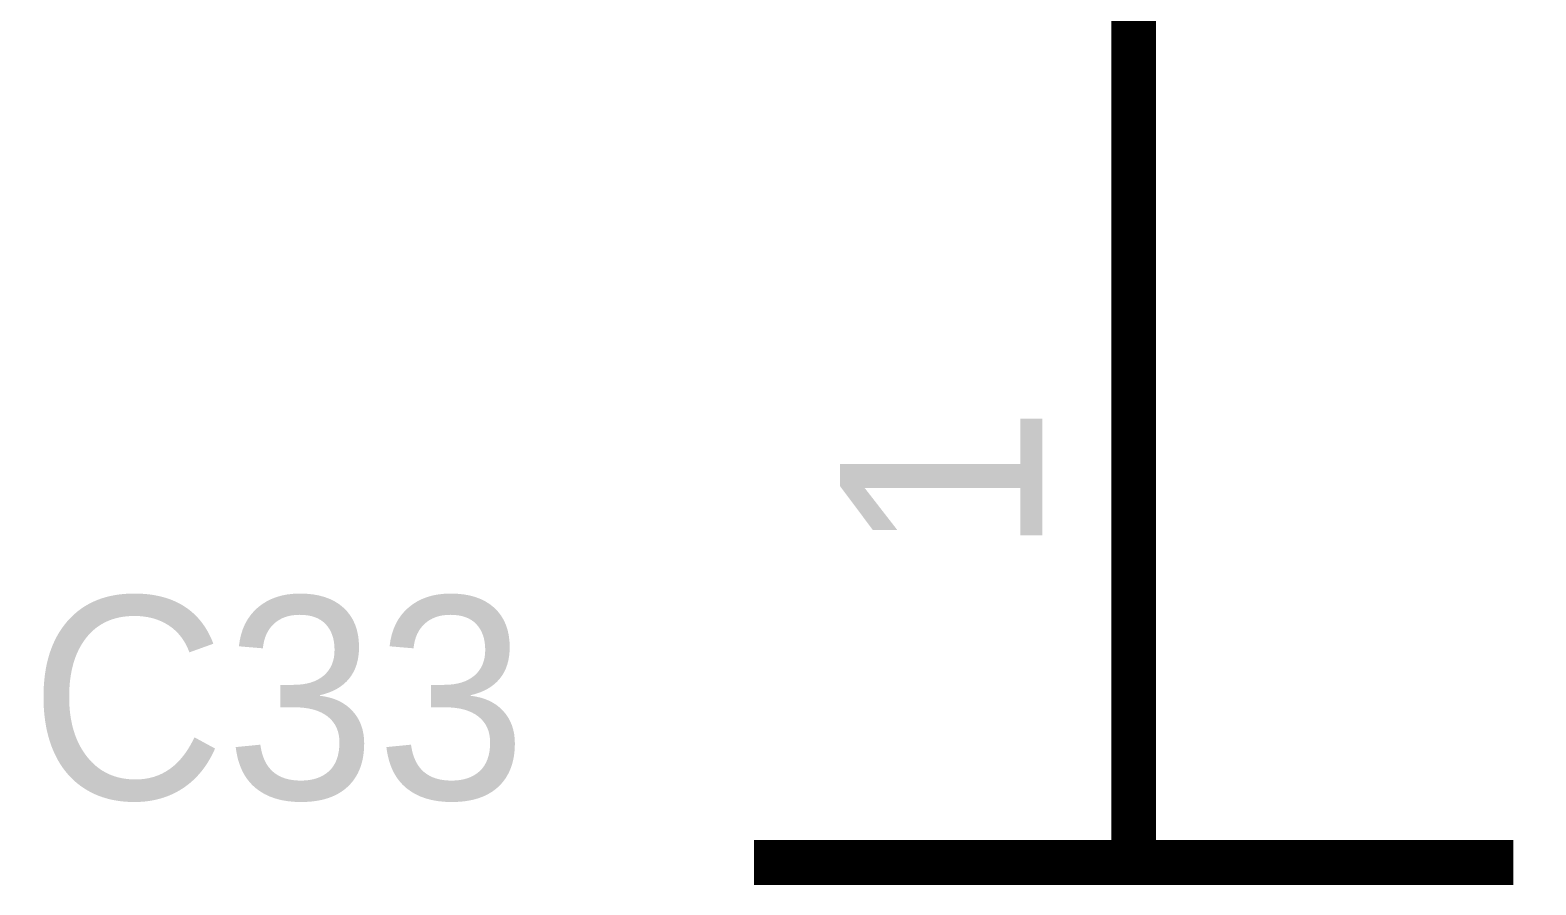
# Model space of a CAD drawing. Header units: inches. Extents: x 0 to 9.5, y -0.01 to 7.51.
# Drawn here: x 8.0091 to 8.4049, y 2.5236 to 2.7484 of the extents above; entities that cross this region are included whole.
import ezdxf

# ---------------------------------------------------------------- set-up
doc = ezdxf.new("R2010")
doc.units = ezdxf.units.IN
doc.header["$MEASUREMENT"] = 0
doc.layers.add('Sheet', color=255, linetype='Continuous')

msp = doc.modelspace()

# ---------------------------------------------------------------- linework, layer by layer
at = {"layer": 'Sheet'}
for points in [[(7.09971, 2.79985, 0.0118, 0.0118, 0), (7.89914, 2.79985, 0.0118, 0.0118, 0), (8.19934, 2.79985, 0.0118, 0.0118, 0), (8.29919, 2.79985, 0.0118, 0.0118, 0), (8.29919, 2.59943, 0.0118, 0.0118, 0)], [(8.29919, 2.52952, 0.0118, 0.0118, 0), (8.29919, 2.59943, 0.0118, 0.0118, 0)], [(8.29919, 2.52952, 0.0118, 0.0118, 0), (8.29919, 2.55948, 0.0118, 0.0118, 0)], [(8.39903, 2.52952, 0.0118, 0.0118, 0), (8.19934, 2.52952, 0.0118, 0.0118, 0)]]:
    msp.add_lwpolyline(points, format="xyseb", dxfattribs=at)

# ---------------------------------------------------------------- texts
msp.add_text('1', height=0.05327, rotation=90, dxfattribs=at).set_placement((8.27522, 2.61009))
msp.add_text('C33', height=0.053267, dxfattribs=at).set_placement((8.00897, 2.54616))

doc.saveas('drawing.dxf')
